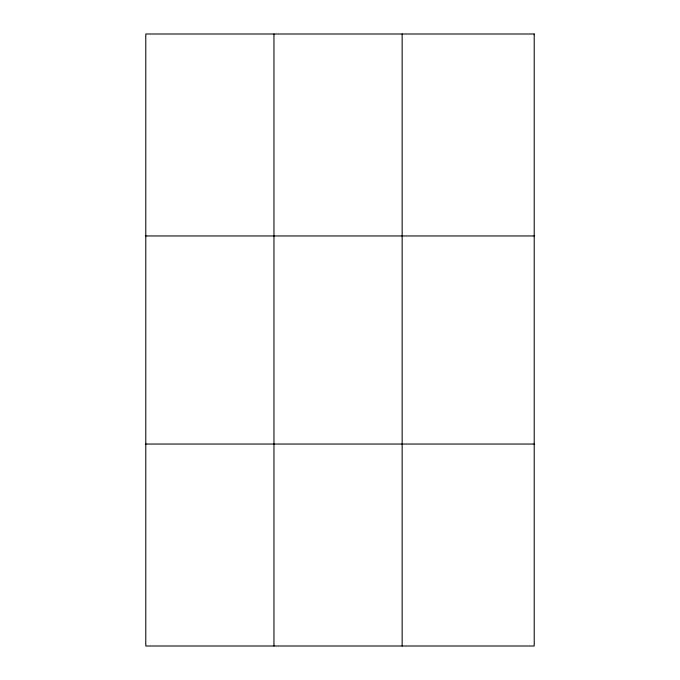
<?xml version="1.0" encoding="UTF-8"?>
<svg xmlns="http://www.w3.org/2000/svg" width="680" height="680" viewBox="0 0 680 680"><rect width="100%" height="100%" fill="white"/><g stroke="black" fill="none" stroke-linecap="round" stroke-linejoin="round"><path stroke-width="1.02" d="M273.964 646L273.964 34M402.152 646L402.152 34M145.783 235.96L534.216 235.96M145.783 444.04L534.216 444.04M534.216 34L145.783 34L145.783 646L534.216 646L534.216 34"/></g></svg>
